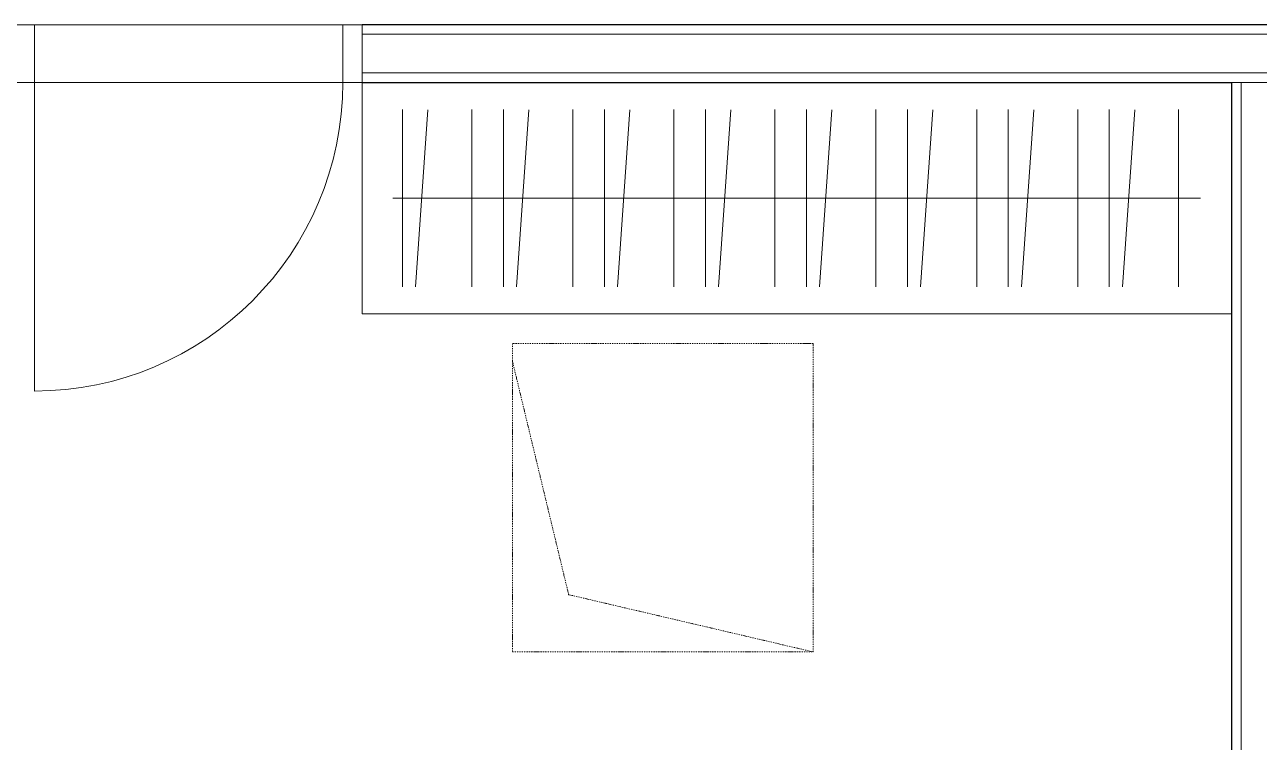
# Model space of a CAD drawing. Header units: millimetres. Extents: x 2377 to 264466, y -28213 to 61616.
# Drawn here: x 11238 to 14440, y 9849 to 11710 of the extents above; entities that cross this region are included whole.
import ezdxf

# ---------------------------------------------------------------- set-up
doc = ezdxf.new("R2010")
doc.units = ezdxf.units.MM
doc.linetypes.add('Bodkočiarkovaná 3mm', pattern=[5, 3, -1, 0, -1])
doc.linetypes.add('Nad rovinou rezu _viditeľná hrana_', pattern=[6, 3, -1.5, 0, -1.5])
doc.layers.get('0').update_dxf_attribs({"color": 8})
for name, color, linetype, lineweight in [('_Overhead_', 8, 'Nad rovinou rezu _viditeľná hrana_', 9), ('Common Edges', 8, 'Continuous', 20), ('Dvere - nad rovinou rezu', 8, 'Bodkočiarkovaná 3mm', 9), ('Floors', 8, 'Continuous', 20), ('Frame_Mullion', 8, 'Continuous', 20), ('Furniture', 8, 'Continuous', 9), ('Plan Swing', 8, 'Continuous', 9), ('Walls', 8, 'Continuous', 25)]:
    doc.layers.add(name, color=color, linetype=linetype, lineweight=lineweight)

# ---------------------------------------------------------------- blocks, each defined once
blk = doc.blocks.new('Dvere 1-kridlové obložkové plné - 800x1970 PZ-4832729-2NP _PRAC_')
at = {"layer": 'Dvere - nad rovinou rezu'}
for p, q in [((-450, 75), (450, 75)), ((-450, -75), (450, -75))]:
    blk.add_line(p, q, dxfattribs=at)
at = {"layer": 'Frame_Mullion'}
for p, q in [((-400, 75), (-450, 75)), ((-450, 75), (-450, -75)), ((-400, -75), (-400, 75)), ((450, 75), (400, 75)), ((400, 75), (400, -75)), ((450, -75), (450, 75)), ((-450, -75), (-400, -75)), ((400, -75), (450, -75))]:
    blk.add_line(p, q, dxfattribs=at)
at = {"layer": 'Plan Swing'}
blk.add_line((400, 75), (400, 875), dxfattribs=at)
blk.add_arc((400, 75), 800, 90, 180, dxfattribs=at)
blk = doc.blocks.new('CS_Satnik - CS_Satnik-5033130-2NP _PRAC_')
at = {"layer": 'Furniture'}
for p, q in [((0, 0), (0, 600)), ((0, 600), (2255, 600)), ((2255, 600), (2255, 0)), ((105, 70), (105, 530)), ((139, 70.6), (171, 529.4)), ((285, 70), (285, 530)), ((366.9, 70), (366.9, 530)), ((400.8, 70.6), (432.9, 529.4)), ((546.9, 70), (546.9, 530)), ((628.8, 70), (628.8, 530)), ((662.7, 70.6), (694.8, 529.4)), ((808.8, 70), (808.8, 530)), ((890.6, 70), (890.6, 530)), ((924.6, 70.6), (956.7, 529.4)), ((1070.6, 70), (1070.6, 530)), ((1152.5, 70), (1152.5, 530)), ((1186.5, 70.6), (1218.5, 529.4)), ((1332.5, 70), (1332.5, 530)), ((1414.4, 70), (1414.4, 530)), ((1448.3, 70.6), (1480.4, 529.4)), ((1594.4, 70), (1594.4, 530)), ((1676.3, 70), (1676.3, 530)), ((1710.2, 70.6), (1742.3, 529.4)), ((1856.3, 70), (1856.3, 530)), ((1938.1, 70), (1938.1, 530)), ((1972.1, 70.6), (2004.2, 529.4)), ((2118.1, 70), (2118.1, 530)), ((80, 300), (2175, 300)), ((2255, 0), (0, 0))]:
    blk.add_line(p, q, dxfattribs=at)
blk = doc.blocks.new('2NP podklad')
at = {"layer": '_Overhead_', "color": 252}
for p, q in [((13282.7, 10883.3), (12502.7, 10883.3)), ((12502.7, 10883.3), (12502.7, 10837.6)), ((13282.7, 10083.3), (13282.7, 10883.3)), ((12648.6, 10231.7), (12502.7, 10837.6)), ((12502.7, 10837.6), (12502.7, 10083.3)), ((13282.7, 10083.3), (12648.6, 10231.7)), ((12502.7, 10083.3), (13282.7, 10083.3))]:
    blk.add_line(p, q, dxfattribs=at)
at = {"layer": 'Common Edges', "color": 252}
for p, q in [((12112.7, 11684.7), (16567.7, 11684.7)), ((12112.7, 11584.7), (16567.7, 11584.7)), ((14517.7, 11559.7), (14367.7, 11559.7)), ((14392.7, 11559.7), (14392.7, 8859.7))]:
    blk.add_line(p, q, dxfattribs=at)
at = {"layer": 'Floors', "color": 252}
for p, q in [((11262.7, 11709.7), (12062.7, 11709.7)), ((12062.7, 11559.7), (11262.7, 11559.7))]:
    blk.add_line(p, q, dxfattribs=at)
at = {"layer": 'Walls', "color": 252}
for p, q in [((16567.7, 11709.7), (12112.7, 11709.7)), ((12112.7, 11559.7), (14367.7, 11559.7)), ((14367.7, 11559.7), (14367.7, 8859.7))]:
    blk.add_line(p, q, dxfattribs=at)
at = {"layer": 'Frame_Mullion', "color": 252, "rotation": 180}
blk.add_blockref('Dvere 1-kridlové obložkové plné - 800x1970 PZ-4832729-2NP _PRAC_', (11662.7, 11634.7), dxfattribs=at)
at = {"layer": 'Furniture', "color": 252}
blk.add_blockref('CS_Satnik - CS_Satnik-5033130-2NP _PRAC_', (12112.7, 10959.7), dxfattribs=at)

msp = doc.modelspace()

# ---------------------------------------------------------------- block references
at = {"color": 0}
msp.add_blockref('2NP podklad', (0, 0), dxfattribs=at)

doc.saveas('drawing.dxf')
